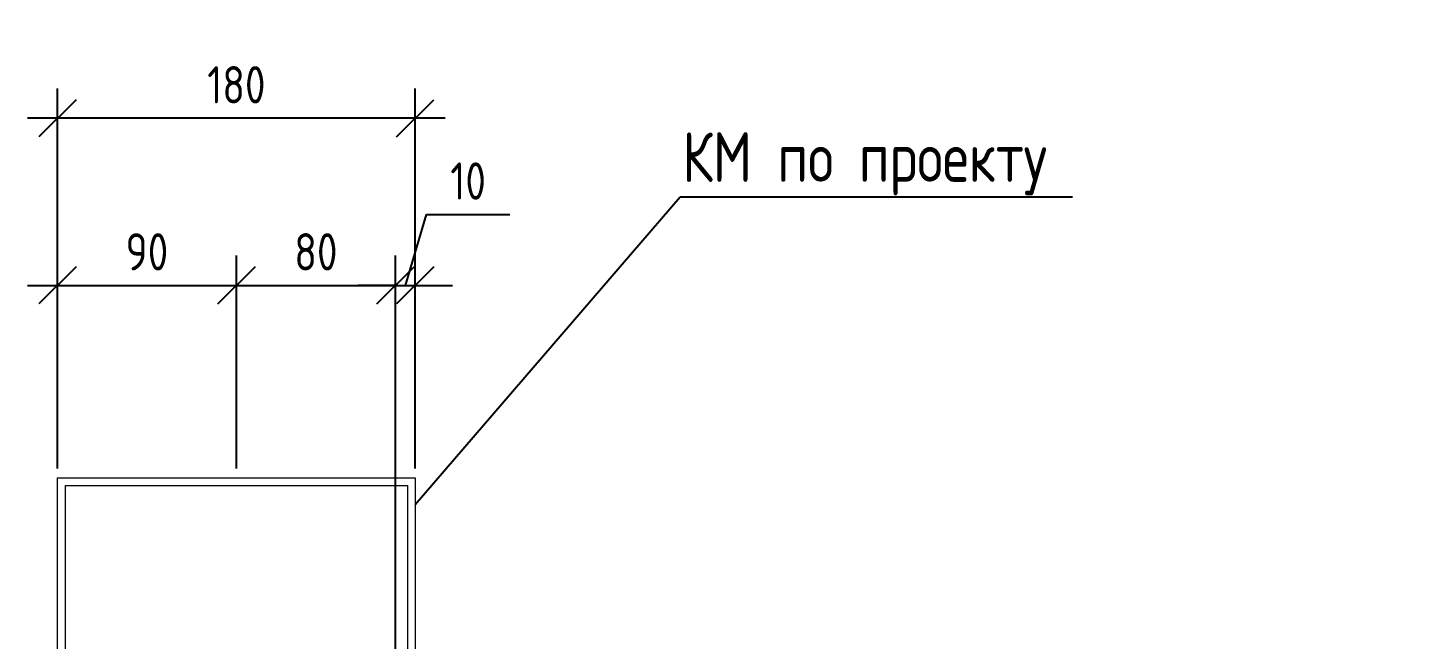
# Model space of a CAD drawing. Header units: millimetres. Extents: x -3689 to 3021565, y -698052 to -604547.
# Drawn here: x 2795130 to 2802086, y -663434 to -660356 of the extents above; entities that cross this region are included whole.
import ezdxf
from ezdxf import colors
from ezdxf.entities.mleader import LeaderData, LeaderLine
from ezdxf.enums import TextEntityAlignment as Align
from ezdxf.math import Vec2, Vec3

# ---------------------------------------------------------------- set-up
doc = ezdxf.new("R2010")
doc.units = ezdxf.units.MM
doc.header["$PDMODE"] = 35
doc.layers.get('0').update_dxf_attribs({"lineweight": 0})
doc.layers.get('Defpoints').update_dxf_attribs({"color": 4})
doc.layers.add('Размер', color=101, linetype='Continuous')
doc.styles.add('ISOCPEUR', font='isocpeur.ttf', dxfattribs={"width": 0.8, "height": 2.5})
doc.styles.add('ГОСТ 2.304', font='CS_Gost2304.shx')
doc.dimstyles.new('СПДС', dxfattribs={"dimscale": 100, "dimtxt": 2.5, "dimasz": 2.5, "dimexe": 2, "dimexo": 0.625, "dimgap": 1, "dimtad": 1, "dimdec": 0, "dimtxsty": 'ГОСТ 2.304', "dimblk": 'OBLIQUE', "dimblk1": 'OBLIQUE', "dimblk2": 'OBLIQUE', "dimcen": 2.5, "dimdle": 2, "dimadec": 0, "dimazin": 2, "dimtfac": 0.75, "dimtdec": 4, "dimtmove": 1, "dimatfit": 3, "dimfxl": 1, "dimtfill": 1, "dimtolj": 1, "dimarcsym": 1})

# ---------------------------------------------------------------- blocks, each defined once
blk = doc.blocks.new('_Oblique')
at = {"color": 0, "linetype": 'ByBlock', "lineweight": -2}
blk.add_line((-0.5, -0.5), (0.5, 0.5), dxfattribs=at)
blk = doc.blocks.new('*D660')
at = {"layer": 'Defpoints', "color": 0, "ltscale": 75, "transparency": 16777216}
for p in [(2795280.373203417, -660811.8250502708), (2795280.373203417, -662620.1286361958), (2797080.373203417, -662620.1286361958)]:
    blk.add_point(p, dxfattribs=at)
at = {"layer": 'Размер', "color": 0, "lineweight": -2, "ltscale": 75, "transparency": 16777216}
for p, q in [((2795280.373203417, -662573.2536361958), (2795280.373203417, -660661.8250502708)), ((2797080.373203417, -662573.2536361958), (2797080.373203417, -660661.8250502708)), ((2797230.373203417, -660811.8250502708), (2795130.373203417, -660811.8250502708))]:
    blk.add_line(p, q, dxfattribs=at)
at = {"layer": 'Размер', "color": 0, "lineweight": -2, "ltscale": 75, "transparency": 16777216, "xscale": 187.5, "yscale": 187.5, "zscale": 187.5, "rotation": 180}
blk.add_blockref('_Oblique', (2795280.373203417, -660811.8250502708), dxfattribs=at)
at = {"layer": 'Размер', "color": 0, "lineweight": -2, "ltscale": 75, "transparency": 16777216, "xscale": 187.5, "yscale": 187.5, "zscale": 187.5}
blk.add_blockref('_Oblique', (2797080.373203417, -660811.8250502708), dxfattribs=at)
at = {"layer": 'Размер', "color": 0, "ltscale": 75, "transparency": 16777216, "insert": (2796180.373203417, -660643.0750502708), "char_height": 187.5, "attachment_point": 5, "style": 'ГОСТ 2.304', "bg_fill": 3, "box_fill_scale": 1.1, "bg_fill_color": 256, "bg_fill_true_color": 13158600, "bg_fill_transparency": 0}
blk.add_mtext('\\A1;180', dxfattribs=at)
blk = doc.blocks.new('*D661')
at = {"layer": 'Defpoints', "color": 0, "ltscale": 75, "transparency": 16777216}
for p in [(2796180.373203417, -661652.4243544166), (2795280.373203417, -662620.1286361958), (2796180.373203417, -662620.1286361958)]:
    blk.add_point(p, dxfattribs=at)
at = {"layer": 'Размер', "color": 0, "lineweight": -2, "ltscale": 75, "transparency": 16777216}
for p, q in [((2795280.373203417, -662573.2536361958), (2795280.373203417, -661502.4243544166)), ((2796180.373203417, -662573.2536361958), (2796180.373203417, -661502.4243544166)), ((2795130.373203417, -661652.4243544166), (2796330.373203417, -661652.4243544166))]:
    blk.add_line(p, q, dxfattribs=at)
at = {"layer": 'Размер', "color": 0, "lineweight": -2, "ltscale": 75, "transparency": 16777216, "xscale": 187.5, "yscale": 187.5, "zscale": 187.5, "rotation": 180}
blk.add_blockref('_Oblique', (2795280.373203417, -661652.4243544166), dxfattribs=at)
at = {"layer": 'Размер', "color": 0, "lineweight": -2, "ltscale": 75, "transparency": 16777216, "xscale": 187.5, "yscale": 187.5, "zscale": 187.5}
blk.add_blockref('_Oblique', (2796180.373203417, -661652.4243544166), dxfattribs=at)
at = {"layer": 'Размер', "color": 0, "ltscale": 75, "transparency": 16777216, "insert": (2795730.373203417, -661483.6743544166), "char_height": 187.5, "attachment_point": 5, "style": 'ГОСТ 2.304', "bg_fill": 3, "box_fill_scale": 1.1, "bg_fill_color": 256, "bg_fill_true_color": 13158600, "bg_fill_transparency": 0}
blk.add_mtext('\\A1;90', dxfattribs=at)
blk = doc.blocks.new('*D662')
at = {"layer": 'Defpoints', "color": 0, "ltscale": 75, "transparency": 16777216}
for p in [(2796980.373203417, -661652.4243544166), (2796180.373203417, -662620.1286361958), (2796980.373203417, -662620.1286361958)]:
    blk.add_point(p, dxfattribs=at)
at = {"layer": 'Размер', "color": 0, "lineweight": -2, "ltscale": 75, "transparency": 16777216}
for p, q in [((2796180.373203417, -662573.2536361958), (2796180.373203417, -661502.4243544166)), ((2796980.373203417, -662573.2536361958), (2796980.373203417, -661502.4243544166)), ((2796030.373203417, -661652.4243544166), (2797130.373203417, -661652.4243544166))]:
    blk.add_line(p, q, dxfattribs=at)
at = {"layer": 'Размер', "color": 0, "lineweight": -2, "ltscale": 75, "transparency": 16777216, "xscale": 187.5, "yscale": 187.5, "zscale": 187.5, "rotation": 180}
blk.add_blockref('_Oblique', (2796180.373203417, -661652.4243544166), dxfattribs=at)
at = {"layer": 'Размер', "color": 0, "lineweight": -2, "ltscale": 75, "transparency": 16777216, "xscale": 187.5, "yscale": 187.5, "zscale": 187.5}
blk.add_blockref('_Oblique', (2796980.373203417, -661652.4243544166), dxfattribs=at)
at = {"layer": 'Размер', "color": 0, "ltscale": 75, "transparency": 16777216, "insert": (2796580.373203417, -661483.6743544166), "char_height": 187.5, "attachment_point": 5, "style": 'ГОСТ 2.304', "bg_fill": 3, "box_fill_scale": 1.1, "bg_fill_color": 256, "bg_fill_true_color": 13158600, "bg_fill_transparency": 0}
blk.add_mtext('\\A1;80', dxfattribs=at)
blk = doc.blocks.new('*D663')
at = {"layer": 'Defpoints', "color": 0, "ltscale": 75, "transparency": 16777216}
for p in [(2797080.373203417, -661652.4243544166), (2797080.373203417, -662620.1286361958), (2796980.373203417, -665402.145401966)]:
    blk.add_point(p, dxfattribs=at)
at = {"layer": 'Размер', "color": 0, "lineweight": -2, "ltscale": 75, "transparency": 16777216}
for p, q in [((2797030.373203417, -661652.4243544166), (2797137.248203417, -661296.1743544166)), ((2797137.248203417, -661296.1743544166), (2797555.105346275, -661296.1743544166)), ((2796980.373203417, -665355.270401966), (2796980.373203417, -661502.4243544166)), ((2797080.373203417, -662573.2536361958), (2797080.373203417, -661502.4243544166)), ((2796980.373203417, -661652.4243544166), (2796792.873203417, -661652.4243544166)), ((2796980.373203417, -661652.4243544166), (2797080.373203417, -661652.4243544166)), ((2796980.373203417, -661652.4243544166), (2797080.373203417, -661652.4243544166)), ((2797080.373203417, -661652.4243544166), (2797267.873203417, -661652.4243544166))]:
    blk.add_line(p, q, dxfattribs=at)
at = {"layer": 'Размер', "color": 0, "lineweight": -2, "ltscale": 75, "transparency": 16777216, "xscale": 187.5, "yscale": 187.5, "zscale": 187.5}
blk.add_blockref('_Oblique', (2796980.373203417, -661652.4243544166), dxfattribs=at)
at = {"layer": 'Размер', "color": 0, "lineweight": -2, "ltscale": 75, "transparency": 16777216, "xscale": 187.5, "yscale": 187.5, "zscale": 187.5, "rotation": 180}
blk.add_blockref('_Oblique', (2797080.373203417, -661652.4243544166), dxfattribs=at)
at = {"layer": 'Размер', "color": 0, "ltscale": 75, "transparency": 16777216, "insert": (2797346.176774846, -661127.4243544166), "char_height": 187.5, "attachment_point": 5, "style": 'ГОСТ 2.304', "bg_fill": 3, "box_fill_scale": 1.1, "bg_fill_color": 256, "bg_fill_true_color": 13158600, "bg_fill_transparency": 0}
blk.add_mtext('\\A1;10', dxfattribs=at)
blk = doc.blocks.new('_TagCircle')
at = {"color": 0, "linetype": 'ByBlock', "lineweight": -2, "transparency": 16777216}
blk.add_circle((0, 0), 4, dxfattribs=at)
at = {"color": 0, "transparency": 16777216}
blk.add_attdef('НОМЕРЯРЛЫКА', text='', height=3, dxfattribs=at).set_placement((0, -1.5), align=Align.CENTER)
blk = doc.blocks.new('_Open90')
at = {"color": 0, "linetype": 'ByBlock', "lineweight": -2}
for p, q in [((-0.5, 0.5), (0, 0)), ((0, 0), (-1, 0)), ((0, 0), (-0.5, -0.5))]:
    blk.add_line(p, q, dxfattribs=at)
blk = doc.blocks.new('_None')

msp = doc.modelspace()

# ---------------------------------------------------------------- linework, layer by layer
at = {"color": 4}
msp.add_lwpolyline([(2795320.373203417, -662660.1286361958), (2797040.373203417, -662660.1286361958), (2797040.373203417, -664380.1286361958), (2795320.373203417, -664380.1286361958)], close=True, dxfattribs=at)

# ---------------------------------------------------------------- dimensions: what is measured, and where the dimension line sits
at = {"layer": 'Размер', "color": 250, "ltscale": 75}
dim = msp.add_linear_dim(base=(2795280.373203417, -660811.8250502708), p1=(2797080.373203417, -662620.1286361958), p2=(2795280.373203417, -662620.1286361958), dimstyle='СПДС', override={"dimscale": 75, "dimlfac": 0.1}, dxfattribs=at)
dim.commit()
dim.dimension.update_dxf_attribs({"geometry": '*D660', "text_midpoint": (2796180.373203417, -660643.0750502708)})

# ---------------------------------------------------------------- leaders
at = {"ltscale": 100}
ml = msp.add_multileader_block('Standard', dxfattribs=at)
ml.set_content('_TagCircle', color=256, scale=100)
ml.set_attribute('НОМЕРЯРЛЫКА', '1', width=0)
ml.set_leader_properties()
ml.set_arrow_properties(name='OPEN90')
ml.build(insert=Vec2(0, 0))
ml.multileader.update_dxf_attribs({"has_dogleg": 0, "text_left_attachment_type": 6, "text_right_attachment_type": 6, "dogleg_length": 0.36, "arrow_head_size": 25000, "scale": 100})
ctx = ml.context
ctx.base_point, ctx.scale, ctx.char_height, ctx.arrow_head_size, ctx.landing_gap_size, ctx.plane_origin = Vec3(2802220.638045536, -665402.145401966), 100, 2.5, 25000, 10, Vec3(2803752.985893026, -665365.6183941386)
ctx.left_attachment, ctx.right_attachment = 6, 6
notes = []
notes.append((ctx, [(0, (1, 1, 0), (2802220.278045536, -665402.145401966), (1, 0), 0.36, [(0, [(2801080.373203414, -665402.145401966)], 0, [])])]))
ctx.block.insert = Vec3(2802620.638045536, -665402.145401966)
for ctx, leaders in notes:
    for number, flags, end, landing, length, lines in leaders:
        leader = LeaderData()
        leader.index, (leader.has_last_leader_line, leader.has_dogleg_vector, leader.attachment_direction) = number, flags
        leader.last_leader_point, leader.dogleg_vector, leader.dogleg_length = Vec3(end), Vec3(landing), length
        for number, points, colour, breaks in lines:
            line = LeaderLine()
            line.index, line.vertices, line.color, line.breaks = number, Vec3.list(points), colors.encode_raw_color(colour), breaks
            leader.lines.append(line)
        ctx.leaders.append(leader)

# ---------------------------------------------------------------- next in the draw order: linework, layer by layer
at = {"color": 4}
msp.add_lwpolyline([(2795280.373203417, -662620.1286361958), (2797080.373203417, -662620.1286361958), (2797080.373203417, -664420.1286361958), (2795280.373203417, -664420.1286361958), (2795280.373203417, -662620.1286361958)], dxfattribs=at)

# ---------------------------------------------------------------- next in the draw order: dimensions: what is measured, and where the dimension line sits
at = {"layer": 'Размер', "color": 250, "ltscale": 75}
dim = msp.add_linear_dim(base=(2796180.373203417, -661652.4243544166), p1=(2795280.373203417, -662620.1286361958), p2=(2796180.373203417, -662620.1286361958), dimstyle='СПДС', override={"dimscale": 75, "dimlfac": 0.1}, dxfattribs=at)
dim.commit()
dim.dimension.update_dxf_attribs({"geometry": '*D661', "text_midpoint": (2795730.373203417, -661483.6743544166)})

# ---------------------------------------------------------------- next in the draw order: dimensions: what is measured, and where the dimension line sits
dim = msp.add_linear_dim(base=(2796980.373203417, -661652.4243544166), p1=(2796180.373203417, -662620.1286361958), p2=(2796980.373203417, -662620.1286361958), dimstyle='СПДС', override={"dimscale": 75, "dimlfac": 0.1}, dxfattribs=at)
dim.commit()
dim.dimension.update_dxf_attribs({"geometry": '*D662', "text_midpoint": (2796580.373203417, -661483.6743544166)})

# ---------------------------------------------------------------- next in the draw order: dimensions: what is measured, and where the dimension line sits
dim = msp.add_linear_dim(base=(2797080.373203417, -661652.4243544166), p1=(2796980.373203417, -665402.145401966), p2=(2797080.373203417, -662620.1286361958), dimstyle='СПДС', override={"dimscale": 75, "dimlfac": 0.1}, dxfattribs=at)
dim.commit()
dim.dimension.update_dxf_attribs({"geometry": '*D663', "text_midpoint": (2797212.248203417, -661127.4243544166)})

# ---------------------------------------------------------------- next in the draw order: leaders
ml = msp.add_multileader_mtext('Standard')
ml.set_content('КМ по проекту', color=256, style='ISOCPEUR')
ml.set_leader_properties()
ml.set_arrow_properties(name='NONE')
ml.build(insert=Vec2(0, 0))
ml.multileader.update_dxf_attribs({"text_left_attachment_type": 6, "text_right_attachment_type": 6, "dogleg_length": 0.36, "arrow_head_size": 0.18})
ctx = ml.context
ctx.base_point, ctx.char_height, ctx.arrow_head_size, ctx.landing_gap_size, ctx.plane_origin = Vec3(2798413.870881312, -661206.6010968371), 250, 0.18, 10, Vec3(2799919.944590007, -662754.5123661302)
ctx.left_attachment, ctx.right_attachment = 6, 6
notes = []
notes.append((ctx, [(0, (1, 1, 0), (2798413.510881312, -661206.6010968371), (1, 0), 0.36, [(0, [(2797080.373203417, -662754.5123661302)], 0, [])])]))
ctx.mtext.insert, ctx.mtext.flow_direction = Vec3(2798423.870881312, -660881.6010968371), 5
for ctx, leaders in notes:
    for number, flags, end, landing, length, lines in leaders:
        leader = LeaderData()
        leader.index, (leader.has_last_leader_line, leader.has_dogleg_vector, leader.attachment_direction) = number, flags
        leader.last_leader_point, leader.dogleg_vector, leader.dogleg_length = Vec3(end), Vec3(landing), length
        for number, points, colour, breaks in lines:
            line = LeaderLine()
            line.index, line.vertices, line.color, line.breaks = number, Vec3.list(points), colors.encode_raw_color(colour), breaks
            leader.lines.append(line)
        ctx.leaders.append(leader)

doc.saveas('drawing.dxf')
